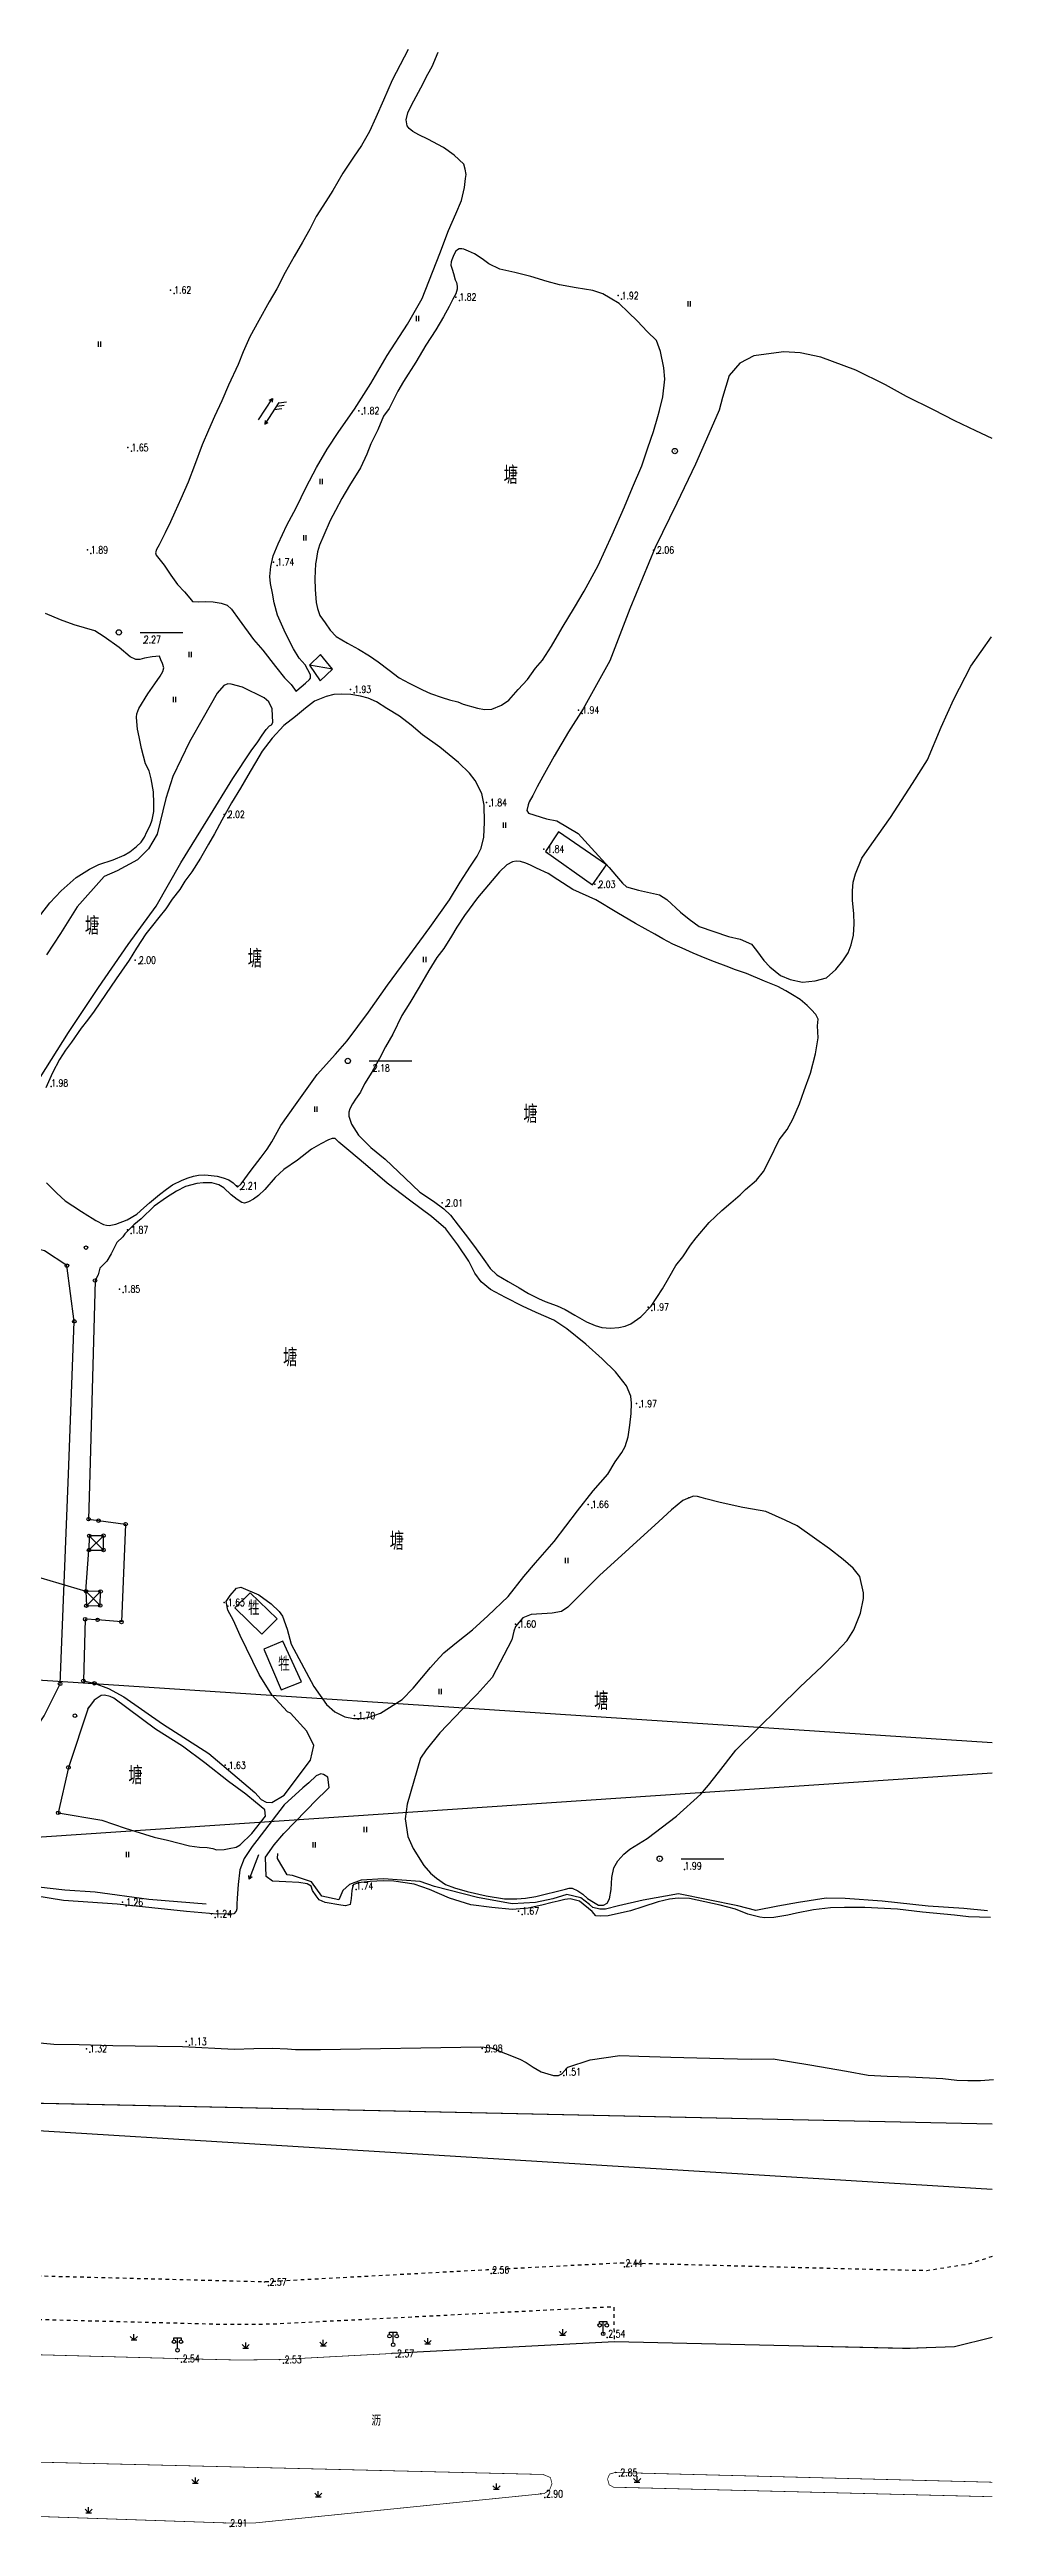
# Model space of a CAD drawing. Extents: x 500064 to 501389, y 2542464 to 2545400.
# Drawn here: x 500867.5 to 501000.2, y 2545052 to 2545400.3 of the extents above; entities that cross this region are included whole.
import ezdxf
from ezdxf.enums import TextEntityAlignment as Align

# ---------------------------------------------------------------- set-up
doc = ezdxf.new("R2010")
doc.units = 0
doc.header["$LTSCALE"] = 0.5
doc.linetypes.add('X6', pattern=[2, 1, -1])
doc.layers.get('0').update_dxf_attribs({"linetype": 'CONTINUOUS', "lineweight": 5})
doc.layers.add('地形图', color=8, linetype='CONTINUOUS')
doc.styles.add('HZ', font='romans.shx', dxfattribs={"width": 0.8, "bigfont": 'hztxt.shx'})

# ---------------------------------------------------------------- blocks, each defined once
blk = doc.blocks.new('GC200')
at = {"linetype": 'Continuous', "const_width": 0.2, "flags": 128}
blk.add_lwpolyline([(-0.1, 0, 1), (0.1, 0, 1)], format="xyb", close=True, dxfattribs=at)
blk = doc.blocks.new('gc097')
for p, q in [((-1, 2.9), (-1, 3.5)), ((-1, 3.5), (1, 3.5)), ((0, 0.5), (0, 3.5)), ((1, 3.5), (1, 2.9))]:
    blk.add_line(p, q)
for centre in [(-1, 2.4), (0, 0), (1, 2.4)]:
    blk.add_circle(centre, 0.5)
blk = doc.blocks.new('A501')
for radius in [0.00075, 0.000014]:
    blk.add_circle((0, 0), radius)
blk = doc.blocks.new('VE')
for p, q in [((-0.0004, 0.0015), (-0.0004, 0)), ((0, 0), (0, 0)), ((0.0004, 0), (0.0004, 0.0015))]:
    blk.add_line(p, q)
blk = doc.blocks.new('HM')
for p, q in [((0, 0), (0.00725, 0)), ((0.00325, 0), (0.00325, 0)), ((0.00635, 0.0005), (0.00725, 0)), ((0.00725, 0), (0.00635, -0.0005))]:
    blk.add_line(p, q)
blk = doc.blocks.new('gc124')
for p, q in [((-1, 1), (0, 0)), ((-0.8, 0), (0.8, 0)), ((0, 0), (0, 1.6)), ((0, 0), (1, 1))]:
    blk.add_line(p, q)
blk = doc.blocks.new('HN')
for p, q in [((0.00001, 0.00107), (0.00726, 0.00107)), ((0.00326, 0.00107), (0.00326, 0.00107)), ((0.00636, 0.00157), (0.00726, 0.00107)), ((0.00726, 0.00107), (0.00636, 0.00057)), ((0.00089, -0.00059), (-0.00001, -0.00109)), ((0.00724, -0.00109), (-0.00001, -0.00109)), ((-0.00001, -0.00109), (0.00089, -0.00159)), ((0.00489, -0.00107), (0.00628, -0.00269)), ((0.00611, -0.00109), (0.00751, -0.00271)), ((0.00722, -0.00111), (0.00862, -0.00273))]:
    blk.add_line(p, q)
blk = doc.blocks.new('SE')
at = {"style": 'HZ', "width": 0.8}
blk.add_text('牲', height=0.004, dxfattribs=at).set_placement((-0.00166, -0.00138))
blk = doc.blocks.new('TA')
at = {"style": 'HZ', "width": 0.8}
blk.add_text('塘', height=0.005, dxfattribs=at).set_placement((-0.00014, -0.00226), align=Align.CENTER)

msp = doc.modelspace()

# ---------------------------------------------------------------- linework, layer by layer
at = {"layer": '地形图', "linetype": 'Continuous'}
for p, q in [((500880.27, 2545318.36), (500886.27, 2545318.36)), ((500912.45, 2545258.11), (500918.45, 2545258.11)), ((500956.27, 2545145.92), (500962.27, 2545145.92)), ((500762.63, 2545113.82), (501000, 2545108.66))]:
    msp.add_line(p, q, dxfattribs=at)
for points in [[(500917.9, 2545400.32), (500915.67, 2545396.02), (500914.45, 2545393.22), (500913.36, 2545390.76), (500912.48, 2545388.78), (500911.35, 2545386.85), (500910.26, 2545385.17), (500908.74, 2545382.93), (500907.35, 2545380.48), (500906.34, 2545378.94), (500904.99, 2545376.84), (500904.1, 2545375.07), (500903.08, 2545373.26), (500901.91, 2545371.2), (500900.66, 2545368.96), (500899.49, 2545366.69), (500898.4, 2545364.83), (500896.94, 2545362.2), (500895.66, 2545359.92), (500894.73, 2545357.81), (500894.03, 2545356.03), (500892.66, 2545353.13), (500891.74, 2545350.93), (500890.7, 2545348.71), (500889.87, 2545346.79), (500888.99, 2545344.74), (500887.88, 2545341.81), (500887, 2545339.48), (500885.96, 2545337.13), (500885.15, 2545335.27), (500884.53, 2545333.9), (500883.76, 2545332.35), (500883.1, 2545331.04), (500882.92, 2545330.7), (500882.56, 2545330.01), (500882.42, 2545329.53), (500882.5, 2545329.21), (500883.65, 2545327.8), (500884.56, 2545326.43), (500885.49, 2545325.09), (500886.49, 2545324.09), (500887.22, 2545323.18), (500887.63, 2545322.71), (500888.42, 2545322.66), (500889.5, 2545322.69), (500890.52, 2545322.66), (500891.63, 2545322.47), (500892.51, 2545322.18), (500893.09, 2545321.65), (500894.17, 2545320.12), (500896.2, 2545317.35), (500897.51, 2545315.87), (500899.27, 2545313.58), (500900.55, 2545311.98), (500901.49, 2545311.03), (500902.17, 2545310.07), (500902.28, 2545310.19), (500903.48, 2545311.23), (500904.06, 2545311.73), (500904.2, 2545311.91), (500904.21, 2545312.39), (500903.44, 2545313.82), (500902.62, 2545314.76), (500901.79, 2545316.06), (500900.67, 2545318.27), (500899.57, 2545320.78), (500899.1, 2545322.52), (500898.84, 2545323.86), (500898.56, 2545325.23), (500898.48, 2545326.22), (500898.64, 2545327.64), (500898.97, 2545329.12), (500899.64, 2545330.83), (500900.89, 2545333.45), (500902.17, 2545335.87), (500903.57, 2545338.78), (500905.03, 2545341.57), (500906.52, 2545344.14), (500908.18, 2545346.63), (500910.4, 2545349.75), (500912.68, 2545353.37), (500914.95, 2545357.32), (500917.83, 2545361.7), (500919.88, 2545365.32), (500922.37, 2545371.66), (500923.6, 2545374.86), (500924.64, 2545377.2), (500925.42, 2545379.09), (500925.82, 2545380.94), (500926, 2545382.18), (500926.06, 2545382.77), (500925.95, 2545383.5), (500925.73, 2545384.22), (500924.41, 2545385.47), (500922.89, 2545386.57), (500920.67, 2545387.74), (500919.43, 2545388.32), (500918.59, 2545388.78), (500918.06, 2545389.2), (500917.77, 2545389.58), (500917.66, 2545390.42), (500917.89, 2545391.42), (500918.39, 2545392.5), (500919.69, 2545394.95), (500920.7, 2545396.86), (500921.31, 2545397.96), (500922.15, 2545399.96)], [(500999.97, 2545345.62), (500997.68, 2545346.73), (500994.73, 2545348.13), (500991.74, 2545349.67), (500987.94, 2545351.53), (500985, 2545353.19), (500980.82, 2545355.25), (500975.89, 2545357.08), (500973.01, 2545357.66), (500970.73, 2545357.81), (500968.93, 2545357.59), (500966.49, 2545357.26), (500964.53, 2545356.22), (500963.03, 2545354.48), (500962.11, 2545351.39), (500961.63, 2545349.59), (500960.49, 2545347.05), (500958.31, 2545342), (500955.66, 2545336.55), (500952.64, 2545330.28), (500949.06, 2545321.67), (500946.25, 2545314.35), (500942.5, 2545307.61), (500940.44, 2545304.36), (500938.46, 2545300.96), (500936.84, 2545298.09), (500936.05, 2545296.64), (500935.46, 2545295.43), (500934.94, 2545294.55), (500934.78, 2545294.13), (500934.62, 2545293.32), (500934.83, 2545292.94), (500937.36, 2545292.15), (500938.83, 2545291.88), (500941.8, 2545290.1), (500943.7, 2545288.03), (500946.18, 2545285.3), (500947.2, 2545284.09), (500948.02, 2545283.12), (500948.6, 2545282.58), (500950.3, 2545282.12), (500953.22, 2545281.46), (500954.29, 2545280.8), (500956.2, 2545279.02), (500957.43, 2545278.02), (500958.82, 2545277.02), (500962.94, 2545275.6), (500964.57, 2545275.21), (500966.18, 2545274.54), (500966.86, 2545273.62), (500967.88, 2545272.22), (500968.75, 2545271.34), (500970.26, 2545270.14), (500971.62, 2545269.56), (500973.36, 2545269.16), (500975.13, 2545269.35), (500976.7, 2545269.8), (500978.02, 2545270.97), (500979.01, 2545272.18), (500979.74, 2545273.32), (500980.17, 2545274.41), (500980.52, 2545275.77), (500980.61, 2545277.39), (500980.57, 2545278.77), (500980.36, 2545280.71), (500980.37, 2545282.02), (500980.44, 2545283.25), (500980.8, 2545284.42), (500981.67, 2545286.62), (500983.06, 2545288.65), (500985.71, 2545292.32), (500988.78, 2545297.1), (500990.89, 2545300.46), (500992.83, 2545305.06), (500994.62, 2545308.99), (500997, 2545313.61), (500999.91, 2545317.72)], [(500866.32, 2545278.71), (500867.59, 2545280.35), (500869.14, 2545282.03), (500871.27, 2545283.88), (500873.15, 2545285.05), (500874.45, 2545285.73), (500876.47, 2545286.39), (500878.01, 2545287.04), (500878.81, 2545287.53), (500879.73, 2545288.27), (500880.39, 2545288.85), (500880.86, 2545289.56), (500881.22, 2545290.33), (500881.65, 2545291.2), (500881.93, 2545292.01), (500882.16, 2545293.2), (500882.19, 2545294.31), (500882.14, 2545295.96), (500881.81, 2545297.79), (500881.53, 2545298.88), (500881.01, 2545299.87), (500880.45, 2545302.02), (500880.1, 2545303.68), (500879.87, 2545304.78), (500879.79, 2545305.83), (500879.77, 2545306.46), (500879.78, 2545306.91), (500880.09, 2545307.64), (500881.35, 2545309.72), (500882.33, 2545311.13), (500883.07, 2545312.19), (500883.45, 2545312.85), (500883.57, 2545313.37), (500883.4, 2545313.97), (500883.15, 2545314.51), (500882.99, 2545315), (500881.95, 2545314.93), (500880.88, 2545314.72), (500880.21, 2545314.57), (500879.65, 2545314.54), (500878.84, 2545314.94), (500877.29, 2545316.26), (500875.19, 2545317.72), (500873.9, 2545318.57), (500870.98, 2545319.42), (500869.08, 2545320.13), (500866.96, 2545321)], [(500907.31, 2545313.19), (500904.04, 2545313.76)], [(500866.22, 2545255.78), (500870.18, 2545262.09), (500874.39, 2545268.42), (500878.58, 2545274.49), (500882.53, 2545279.89), (500885.99, 2545285.96), (500889.79, 2545292.09), (500893.29, 2545297.83), (500895.85, 2545301.73), (500896.79, 2545302.98), (500897.42, 2545303.91), (500897.96, 2545304.71), (500898.45, 2545305.23), (500898.71, 2545305.37), (500898.89, 2545305.69), (500898.81, 2545307.61), (500898.33, 2545308.58), (500897.71, 2545309.14), (500894.64, 2545310.67), (500893.04, 2545311.07), (500892.6, 2545311.13), (500892, 2545310.91), (500891.09, 2545309.81), (500889.1, 2545306.35), (500887.2, 2545302.96), (500884.86, 2545298.1), (500883.87, 2545295), (500882.65, 2545289.99), (500881.45, 2545287.93), (500879.9, 2545286.37), (500877.02, 2545284.83), (500875.21, 2545284.06), (500871.4, 2545279.78), (500869.05, 2545276.04), (500867.09, 2545273.03)], [(500867.09, 2545240.95), (500868.54, 2545239.49), (500869.74, 2545238.44), (500870.82, 2545237.73), (500872.04, 2545236.94), (500872.91, 2545236.36), (500873.5, 2545236), (500874.03, 2545235.69), (500875.12, 2545235.12), (500875.51, 2545234.99), (500875.91, 2545234.98), (500876.84, 2545235.17), (500878.44, 2545235.74), (500879.78, 2545236.57), (500880.79, 2545237.47), (500881.58, 2545238.17), (500882.97, 2545239.34), (500883.94, 2545240.08), (500884.81, 2545240.69), (500886.18, 2545241.35), (500886.99, 2545241.69), (500887.78, 2545241.92), (500888.47, 2545242.06), (500889.3, 2545242.09), (500889.8, 2545242.05), (500891.09, 2545241.91), (500891.93, 2545241.67), (500892.7, 2545241.38), (500893.35, 2545240.98), (500893.95, 2545240.34), (500894.47, 2545240.83), (500895.86, 2545242.74), (500897.26, 2545244.57), (500898.12, 2545245.7), (500898.75, 2545246.75), (500900.02, 2545249.04), (500902.1, 2545251.95), (500905.14, 2545256.21), (500907.71, 2545259.04), (500909.37, 2545260.92), (500912.34, 2545264.97), (500915.02, 2545268.77), (500917.66, 2545272.33), (500920.99, 2545276.85), (500923.71, 2545280.74), (500925.25, 2545283.23), (500926.7, 2545285.48), (500927.61, 2545286.89), (500928.17, 2545288.04), (500928.56, 2545289.58), (500928.63, 2545291.69), (500928.58, 2545294.05), (500928.26, 2545295.73), (500927.35, 2545297.53), (500926.55, 2545298.59), (500924.98, 2545300.08), (500922.36, 2545302.21), (500919.93, 2545303.94), (500918.33, 2545305.3), (500916.69, 2545306.57), (500914.91, 2545307.65), (500913.47, 2545308.6), (500912.29, 2545309.1), (500911.23, 2545309.4), (500909.88, 2545309.62), (500908.61, 2545309.7), (500907.47, 2545309.61), (500906.4, 2545309.33), (500904.75, 2545308.69), (500903.51, 2545307.7), (500902.1, 2545306.53), (500900.47, 2545305.26), (500898.83, 2545303.5), (500897.39, 2545301.67), (500895.37, 2545298.26), (500894.34, 2545296.45), (500893.1, 2545294.41), (500891.76, 2545291.95), (500890.69, 2545290.03), (500889.85, 2545288.58), (500888.72, 2545286.6), (500887.52, 2545284.7), (500886.53, 2545283.4), (500885.86, 2545282.23), (500884.76, 2545280.83), (500883.88, 2545279.51), (500882.9, 2545278.29), (500881.99, 2545277.17), (500881.06, 2545275.98), (500879.73, 2545273.95), (500878.71, 2545272.29), (500877.66, 2545270.73), (500876.9, 2545269.67), (500875.4, 2545267.46), (500873.81, 2545265.09), (500872.87, 2545263.83), (500871.95, 2545262.71), (500870.62, 2545260.76), (500869.77, 2545259.61), (500868.92, 2545258.29), (500867.94, 2545256.43), (500867.01, 2545254.32)], [(500945.96, 2545200), (500946.99, 2545201.75), (500947.95, 2545203.04), (500948.42, 2545203.91), (500948.85, 2545205.27), (500949.07, 2545206.88), (500949.27, 2545208.53), (500949.31, 2545209.97), (500949.21, 2545210.97), (500948.61, 2545212.41), (500947.04, 2545214.4), (500945.2, 2545216.23), (500942.89, 2545218.29), (500940.22, 2545220.42), (500938.4, 2545221.64), (500935.93, 2545222.71), (500934, 2545223.64), (500931.62, 2545224.86), (500929.48, 2545225.98), (500928.17, 2545227.03), (500927.31, 2545228.27), (500926.43, 2545229.96), (500924.88, 2545232.25), (500923.23, 2545234.48), (500921.2, 2545236.22), (500918.11, 2545238.55), (500914.95, 2545240.92), (500911.93, 2545243.52), (500909.59, 2545245.53), (500908.19, 2545246.69), (500907.65, 2545247.18), (500907.26, 2545247.21), (500906.72, 2545247.02), (500905.66, 2545246.45), (500904.35, 2545245.72), (500902.36, 2545244.17), (500900.43, 2545242.86), (500899.24, 2545241.7), (500897.76, 2545240.01), (500896.87, 2545239.16), (500896.19, 2545238.65), (500895.48, 2545238.3), (500894.92, 2545238.11), (500894.53, 2545238.19), (500893.89, 2545238.6), (500893.05, 2545239.28), (500892.03, 2545240.24), (500891.33, 2545240.69), (500890.34, 2545240.95), (500889.13, 2545240.97), (500888.22, 2545240.88), (500886.65, 2545240.44), (500885.39, 2545239.81), (500883.97, 2545238.89), (500882.24, 2545237.68), (500880.4, 2545235.91), (500879.35, 2545235.04), (500878.57, 2545234.28), (500878.09, 2545233.79), (500877.85, 2545233.36), (500877, 2545232.57), (500876.2, 2545230.97), (500875.56, 2545229.93), (500874.6, 2545228.97), (500874.36, 2545228.01), (500873.92, 2545227.23)], [(500870.17, 2545200), (500871.01, 2545221.48), (500871.01, 2545221.48), (500869.97, 2545229.32), (500866.84, 2545231.42), (500863.05, 2545232.35), (500863.35, 2545243.57), (500862.29, 2545244.25), (500861.14, 2545244.39)], [(500873.92, 2545227.23), (500873.19, 2545200)], [(500767.99, 2545142.54), (500787.72, 2545147.11), (500799.17, 2545148.78), (500848.81, 2545152.46), (500856.72, 2545155.27), (500860.87, 2545158.14), (500864.02, 2545161.82), (500866.79, 2545166.02), (500869.01, 2545170.52), (500870.17, 2545200)], [(500873.19, 2545200), (500873.02, 2545193.67), (500874.4, 2545193.47), (500878.22, 2545192.96), (500877.63, 2545179.22), (500874.28, 2545179.51), (500872.54, 2545179.6), (500872.28, 2545170.94), (500873.82, 2545170.59), (500875.82, 2545169.87), (500877.98, 2545168.69), (500883.4, 2545164.87), (500889.89, 2545160.71), (500893.88, 2545157.33), (500896.38, 2545155.23), (500897.28, 2545154.27), (500897.99, 2545153.89), (500898.77, 2545153.85), (500900.49, 2545154.86), (500904.19, 2545159.77), (500904.68, 2545161.86), (500903.68, 2545163.84), (500901.4, 2545166.4), (500900.97, 2545166.58), (500898.76, 2545168.96), (500896.99, 2545171.82), (500894.31, 2545177.32), (500893.36, 2545179.42), (500892.57, 2545180.89), (500892.37, 2545182.07), (500892.9, 2545182.96), (500893.82, 2545183.98), (500894.4, 2545184.09), (500896.92, 2545183.02), (500898.66, 2545181.76), (500899.78, 2545180.7), (500900.26, 2545180.04), (500900.93, 2545178.2), (500901.49, 2545176.09), (500904.66, 2545170.14), (500906.43, 2545167.63), (500907.64, 2545166.56), (500909.01, 2545165.87), (500910.25, 2545165.62), (500911.37, 2545165.64), (500912.42, 2545165.85), (500914.04, 2545166.39), (500917.09, 2545168.31), (500918.64, 2545169.89), (500921.05, 2545172.8), (500921.81, 2545173.65), (500922.95, 2545174.88), (500924.7, 2545176.31), (500926.95, 2545178.09), (500929.12, 2545180.08), (500931.97, 2545182.79), (500934.19, 2545185.61), (500935.84, 2545187.55), (500938.44, 2545190.51), (500941.74, 2545194.85), (500943.92, 2545197.65), (500945.96, 2545200)], [(500945.96, 2545200), (500945.96, 2545200)], [(500875.11, 2545189.33), (500875.11, 2545191.34), (500873.11, 2545191.33), (500873.07, 2545189.33), (500875.11, 2545189.33)], [(500873.07, 2545189.33), (500875.11, 2545191.34)], [(500875.11, 2545189.33), (500873.11, 2545191.33)], [(500862.53, 2545186.53), (500872.65, 2545183.53), (500873.07, 2545189.33)], [(500872.7, 2545181.5), (500874.64, 2545181.53), (500874.7, 2545183.5), (500872.65, 2545183.53), (500872.7, 2545181.5)], [(500872.65, 2545183.53), (500874.64, 2545181.53)], [(500874.7, 2545183.5), (500872.7, 2545181.5)], [(500820.13, 2545174.07), (501000, 2545162.25)], [(500872.99, 2545167.22), (500870.18, 2545158.76), (500868.75, 2545152.37), (500874.86, 2545151.36), (500878.14, 2545150.2), (500882.25, 2545148.94), (500884.09, 2545148.51), (500887.18, 2545147.72), (500888.59, 2545147.55), (500889.67, 2545147.48), (500890.46, 2545147.34), (500890.98, 2545147.16), (500892.06, 2545147.23), (500892.76, 2545147.34), (500893.74, 2545147.55), (500894.31, 2545147.86), (500895.97, 2545149.49), (500897.87, 2545151.92), (500897.8, 2545152.81), (500896.45, 2545153.88), (500895.09, 2545155.02), (500892.68, 2545156.76), (500889.34, 2545159.39), (500886.2, 2545161.73), (500882.44, 2545164.13), (500876.55, 2545168.48), (500876.07, 2545168.75), (500875.25, 2545168.92), (500874.8, 2545168.86), (500873.79, 2545168.23), (500872.85, 2545166.96)], [(500819.74, 2545145.86), (501000, 2545158.01)], [(500999.74, 2545137.64), (500996.68, 2545137.75), (500994.68, 2545138), (500990.18, 2545138.42), (500986.68, 2545138.82), (500982.11, 2545139.06), (500979.25, 2545139.08), (500977.29, 2545139.02), (500974.88, 2545138.74), (500972.49, 2545138.27), (500971.26, 2545138.01), (500969.29, 2545137.64), (500968.03, 2545137.61), (500967.36, 2545137.71), (500965.65, 2545138.15), (500963.94, 2545138.82), (500961.78, 2545139.41), (500957.47, 2545140.31), (500955.88, 2545140.36), (500954.64, 2545140.22), (500953.07, 2545139.85), (500950.92, 2545139.18), (500949.16, 2545138.59), (500946.04, 2545137.91), (500945.02, 2545137.84), (500944.29, 2545137.89), (500943.78, 2545138.49), (500941.99, 2545139.96), (500940.68, 2545140.29), (500939.93, 2545140.17), (500939, 2545139.97), (500938.14, 2545139.76), (500936.72, 2545139.4), (500934.78, 2545138.98), (500932.56, 2545138.79), (500929.68, 2545139.05), (500926.73, 2545139.42), (500923.73, 2545140.4), (500920.93, 2545141.6), (500918.77, 2545142.35), (500915.9, 2545142.76), (500914.47, 2545142.8), (500912.57, 2545142.71), (500910.89, 2545142.54), (500910.18, 2545142.24), (500910.01, 2545141.47), (500909.89, 2545140.34), (500909.76, 2545139.5), (500909.13, 2545139.32), (500908.45, 2545139.38), (500906.24, 2545139.78), (500905.43, 2545140.15), (500905, 2545140.69), (500904.49, 2545141.44), (500904.3, 2545142.08), (500903.73, 2545142.38), (500902.58, 2545142.57), (500900.73, 2545142.66), (500898.85, 2545142.78), (500897.97, 2545143.44), (500897.88, 2545146.15), (500899.08, 2545147.88), (500900.43, 2545149.49), (500905.12, 2545154.28), (500906.34, 2545155.47), (500906.81, 2545155.95), (500906.63, 2545157.38), (500906.04, 2545157.78), (500905.65, 2545157.88), (500905, 2545157.6), (500903.97, 2545156.6), (500903.14, 2545155.9), (500900.51, 2545153.52), (500896.65, 2545148.5), (500896, 2545147.65), (500894.86, 2545145.94), (500894.28, 2545144.36), (500894.05, 2545142.3), (500893.91, 2545140.37), (500893.84, 2545139.55), (500893.83, 2545138.87), (500893.75, 2545138.53), (500893.42, 2545138.19), (500891.09, 2545138.14), (500886.79, 2545138.51), (500877.04, 2545139.55), (500869.49, 2545140.05), (500865.46, 2545140.7)], [(500889.54, 2545139.51), (500881.5, 2545140.17), (500873.94, 2545141.22), (500869.66, 2545141.52), (500857.32, 2545142.91), (500851.77, 2545143.61), (500842.39, 2545145.03), (500834.75, 2545144.86), (500830.47, 2545144.66), (500825.48, 2545142.14), (500821.7, 2545139.68), (500812.73, 2545139.75), (500808.73, 2545140.33), (500806.68, 2545141.74), (500803.15, 2545145.14), (500800.98, 2545146.26), (500798.11, 2545146.21)], [(500999.35, 2545138.6), (500995.99, 2545138.92), (500990.98, 2545139.24), (500984.52, 2545139.96), (500979.31, 2545140.31), (500976.68, 2545140.37), (500972.77, 2545139.77), (500969.86, 2545139.24), (500966.77, 2545138.62), (500964.26, 2545139.3), (500955.89, 2545140.99), (500950.93, 2545140.09), (500947.46, 2545139.29), (500945.66, 2545138.83), (500944.86, 2545138.82), (500943.89, 2545139.05), (500943.39, 2545139.48), (500942.21, 2545140.42), (500940.2, 2545140.9), (500938.23, 2545140.26), (500935.82, 2545139.78), (500932.56, 2545139.58), (500927.68, 2545140.45), (500921.64, 2545142.01), (500919.61, 2545142.7), (500914.46, 2545143.09), (500911.34, 2545142.92), (500909.67, 2545142.32), (500908.74, 2545141.44), (500908.2, 2545140.13), (500905.81, 2545140.68), (500904.36, 2545142.69), (500901.69, 2545143.58), (500900.9, 2545143.65), (500899.58, 2545145.94), (500899.62, 2545146.68)], [(500865.68, 2545120.07), (500868.14, 2545119.86), (500871.71, 2545119.78), (500876.43, 2545119.68), (500882.68, 2545119.58), (500886.19, 2545119.52), (500893.48, 2545119.13), (500896.25, 2545119.22), (500898.88, 2545119.29), (500900.95, 2545119.18), (500902.1, 2545119.1), (500903.69, 2545119.08), (500905.6, 2545119.1), (500928.13, 2545119.46)], [(500928.13, 2545119.46), (500929.61, 2545119.33), (500933.63, 2545117.73), (500934.49, 2545117.28), (500935.48, 2545116.61), (500936.6, 2545115.98), (500937.55, 2545115.67), (500938.35, 2545115.42), (500939.05, 2545115.43), (500939.5, 2545115.66), (500940.38, 2545116.61), (500943.49, 2545117.66), (500947.69, 2545118.25), (500950.34, 2545118.16), (500954.85, 2545118), (500960.31, 2545117.86), (500966.19, 2545117.76), (500969.21, 2545117.77), (500974.39, 2545116.96), (500979.54, 2545116.03), (500982.57, 2545115.47), (500985.23, 2545115.37), (500988.32, 2545115.26), (500993.04, 2545115.02), (500995.04, 2545114.78), (500996.58, 2545114.74), (500998.34, 2545114.73), (501000.17, 2545114.86)], [(500750, 2545114.39), (500760.72, 2545114.17), (501000, 2545099.44)]]:
    msp.add_lwpolyline(points, dxfattribs=at)
for points in [[(500915.26, 2545349.87), (500914.47, 2545348.79), (500913.64, 2545346.85), (500912.67, 2545344.9), (500912.11, 2545343.44), (500911.21, 2545341.52), (500909.67, 2545339), (500908.61, 2545337.19), (500907.69, 2545335.52), (500906.94, 2545334.12), (500906.05, 2545332.03), (500905.48, 2545330.62), (500905.17, 2545329.69), (500904.98, 2545328.47), (500904.9, 2545328.01), (500904.82, 2545325.92), (500904.86, 2545324.41), (500905, 2545322.59), (500905.19, 2545321.71), (500905.51, 2545320.75), (500906.25, 2545319.72), (500906.97, 2545318.68), (500907.82, 2545317.78), (500909.39, 2545316.86), (500910.96, 2545315.99), (500912.5, 2545315.06), (500913.7, 2545314.21), (500915.26, 2545313.03), (500916.67, 2545311.99), (500918.06, 2545311.22), (500919.95, 2545310.28), (500921.04, 2545309.77), (500922.69, 2545309.19), (500923.73, 2545308.89), (500924.89, 2545308.58), (500925.64, 2545308.28), (500927.68, 2545307.69), (500928.67, 2545307.53), (500929.66, 2545307.58), (500931.05, 2545308.13), (500932.09, 2545308.82), (500933.39, 2545310.32), (500934.68, 2545311.75), (500935.81, 2545313.35), (500936.82, 2545314.48), (500938.05, 2545316.43), (500939.57, 2545319.02), (500941.32, 2545321.85), (500942.67, 2545324.14), (500944.6, 2545327.77), (500946.61, 2545332.08), (500948.32, 2545336), (500949.44, 2545338.76), (500950.76, 2545341.8), (500951.58, 2545344.32), (500952.39, 2545346.63), (500952.99, 2545348.7), (500953.25, 2545349.55), (500953.69, 2545351.48), (500953.99, 2545353.95), (500953.85, 2545355.58), (500953.36, 2545357.84), (500952.8, 2545359.43), (500951.51, 2545360.69), (500950.15, 2545362.12), (500948.82, 2545363.4), (500947.59, 2545364.59), (500946.32, 2545365.36), (500945.29, 2545365.98), (500943.89, 2545366.44), (500941.55, 2545366.83), (500939.21, 2545367.25), (500937.46, 2545367.71), (500935.15, 2545368.41), (500932.89, 2545368.96), (500930.79, 2545369.44), (500929.26, 2545370.21), (500928.33, 2545370.9), (500927.26, 2545371.6), (500926.41, 2545371.96), (500925.74, 2545372.26), (500925.48, 2545372.32), (500925.08, 2545372.29), (500924.87, 2545372.17), (500924.64, 2545371.95), (500924.45, 2545371.64), (500924.27, 2545371.2), (500924.05, 2545370.73), (500923.96, 2545370.48), (500923.94, 2545369.98), (500924.09, 2545369.42), (500924.3, 2545368.81), (500924.54, 2545367.92), (500924.7, 2545367.58), (500924.8, 2545367.04), (500924.83, 2545366.65), (500924.6, 2545365.98), (500924.21, 2545365.21), (500923.68, 2545364.17), (500922.9, 2545362.73), (500921.83, 2545360.91), (500920.41, 2545358.77), (500918.99, 2545356.37), (500917.29, 2545353.63), (500916.49, 2545352.3)], [(500905.6, 2545315.25), (500904.04, 2545313.76), (500905.56, 2545311.56), (500907.31, 2545313.19)], [(500945.78, 2545285.68), (500939.05, 2545290.3), (500937.21, 2545287.54), (500943.81, 2545282.88)], [(500949.89, 2545277.43), (500947.23, 2545278.98), (500944.29, 2545280.77), (500941.07, 2545282.19), (500938.94, 2545283.59), (500937.59, 2545284.46), (500935.95, 2545285.21), (500935.13, 2545285.64), (500934.46, 2545285.93), (500933.71, 2545286.13), (500933.08, 2545286.2), (500932.57, 2545286.09), (500931.79, 2545285.66), (500930.75, 2545284.69), (500929.71, 2545283.47), (500927.67, 2545281.02), (500925.82, 2545278.56), (500924.75, 2545276.93), (500924.02, 2545275.64), (500922.92, 2545273.91), (500921.96, 2545272.64), (500920.84, 2545270.8), (500919.49, 2545268.47), (500918.15, 2545266.26), (500917.05, 2545264.5), (500915.77, 2545261.86), (500914.75, 2545260.09), (500913.89, 2545258.47), (500912.8, 2545256.51), (500911.78, 2545254.9), (500911.22, 2545253.72), (500910.52, 2545252.72), (500910.09, 2545252.08), (500909.73, 2545251.36), (500909.59, 2545250.89), (500909.58, 2545250.32), (500909.96, 2545249.2), (500910.93, 2545247.69), (500912.69, 2545245.94), (500914.67, 2545244.31), (500917.49, 2545241.61), (500919.54, 2545239.64), (500921.5, 2545238.39), (500922.94, 2545237.32), (500923.88, 2545236.4), (500924.94, 2545235.02), (500925.95, 2545233.74), (500927.09, 2545232.21), (500928.1, 2545230.82), (500928.77, 2545229.86), (500929.45, 2545228.93), (500930.4, 2545228.02), (500931.97, 2545227.09), (500933.52, 2545226.19), (500934.83, 2545225.41), (500936.26, 2545224.71), (500937.16, 2545224.26), (500938.87, 2545223.65), (500939.97, 2545223.17), (500941.35, 2545222.35), (500942.98, 2545221.41), (500944.21, 2545220.91), (500945.12, 2545220.63), (500946.35, 2545220.52), (500947.55, 2545220.64), (500948.41, 2545220.82), (500949.2, 2545221.15), (500950.63, 2545222.12), (500952.08, 2545223.64), (500953.68, 2545226.07), (500954.57, 2545227.6), (500955.53, 2545229.32), (500956.51, 2545230.56), (500957.61, 2545232.18), (500958.39, 2545233.24), (500960.23, 2545235.39), (500962.02, 2545237.08), (500963.25, 2545238.14), (500964.56, 2545239.3), (500965.35, 2545240.01), (500966.86, 2545241.34), (500967.85, 2545242.58), (500968.71, 2545244.21), (500970.06, 2545246.99), (500971.18, 2545248.45), (500972, 2545249.94), (500972.92, 2545252.09), (500973.58, 2545253.93), (500974.46, 2545256.39), (500975.17, 2545259.11), (500975.52, 2545261.34), (500975.46, 2545263.05), (500975.53, 2545263.98), (500975.21, 2545264.63), (500974.55, 2545265.36), (500974, 2545265.88), (500973.02, 2545266.74), (500971.95, 2545267.4), (500970.99, 2545267.94), (500969.88, 2545268.59), (500968, 2545269.34), (500965.45, 2545270.41), (500963.93, 2545270.93), (500962.6, 2545271.43), (500960.96, 2545272.04), (500959.67, 2545272.55), (500957.97, 2545273.26), (500956.43, 2545273.96), (500955.11, 2545274.54), (500953.73, 2545275.29), (500952.57, 2545275.93)], [(500957.19, 2545196.56), (500956.54, 2545196.28), (500954.94, 2545194.98), (500953.16, 2545193.35), (500948.96, 2545189.53), (500944.81, 2545185.76), (500940.34, 2545181.31), (500939.49, 2545180.68), (500938.18, 2545180.45), (500937.44, 2545180.42), (500935.23, 2545180.28), (500934.04, 2545179.79), (500933.01, 2545178.59), (500932.77, 2545177.92), (500932.47, 2545176.7), (500929.71, 2545171.41), (500927.6, 2545169.06), (500925.51, 2545166.9), (500922.39, 2545163.61), (500920.45, 2545161.23), (500919.66, 2545160.04), (500917.77, 2545153.59), (500917.52, 2545151.55), (500917.86, 2545149.03), (500918.64, 2545147.36), (500920.13, 2545144.99), (500921.06, 2545143.88), (500921.89, 2545143.17), (500923.19, 2545142.31), (500924.43, 2545141.83), (500926.21, 2545141.3), (500928.89, 2545140.72), (500931.46, 2545140.27), (500933.2, 2545140.29), (500934.42, 2545140.4), (500935.88, 2545140.63), (500940.04, 2545141.66), (500940.53, 2545141.78), (500940.99, 2545141.8), (500941.78, 2545141.39), (500942.45, 2545140.93), (500943.12, 2545140.34), (500943.98, 2545139.82), (500944.69, 2545139.41), (500944.69, 2545139.41), (500945.36, 2545139.4), (500945.87, 2545139.69), (500946.23, 2545140.3), (500946.43, 2545141.6), (500946.55, 2545143.27), (500946.84, 2545144.65), (500947.4, 2545145.64), (500948.25, 2545146.56), (500949.09, 2545147.25), (500951.53, 2545148.79), (500955.64, 2545151.89), (500959.07, 2545155.02), (500960.12, 2545156.26), (500961.52, 2545158.06), (500963.95, 2545161.18), (500972.99, 2545170.1), (500976.05, 2545172.95), (500978.04, 2545174.92), (500979.61, 2545176.63), (500980.53, 2545178.09), (500981.5, 2545180.45), (500981.89, 2545182.51), (500981.93, 2545183.29), (500981.41, 2545185.61), (500980.44, 2545186.77), (500979.03, 2545188.02), (500977.11, 2545189.49), (500975.02, 2545191), (500972.58, 2545192.71), (500970.91, 2545193.54), (500968.17, 2545194.76), (500966.32, 2545195.08), (500964.95, 2545195.32), (500961.77, 2545196.02), (500959.75, 2545196.55), (500959.08, 2545196.72), (500958.56, 2545196.85), (500958.01, 2545196.92)], [(500895.71, 2545183.32), (500893.55, 2545181.2), (500897.35, 2545177.51), (500899.51, 2545179.67)], [(500900.32, 2545176.53), (500897.63, 2545175.38), (500900.09, 2545169.66), (500902.94, 2545170.8)]]:
    msp.add_lwpolyline(points, close=True, dxfattribs=at)
at = {"layer": '地形图', "linetype": 'Continuous', "flags": 128}
msp.add_lwpolyline([(500760.63, 2545113.86), (501000, 2545108.66)], dxfattribs=at)
at = {"layer": '地形图', "linetype": 'X6', "flags": 128}
for points in [[(501000, 2545089.99), (500996.67, 2545088.92), (500990.83, 2545087.99), (500984.84, 2545088.11), (500947.73, 2545089.06), (500929, 2545088.1), (500897.72, 2545086.41), (500750, 2545090.2)], [(500750, 2545084.17), (500892.77, 2545080.45), (500898.79, 2545080.51), (500946.81, 2545082.95), (500946.87, 2545078.03)]]:
    msp.add_lwpolyline(points, dxfattribs=at)
at = {"layer": '地形图', "linetype": 'Continuous', "const_width": 0.1, "flags": 128}
for points in [[(500750, 2545079.2), (500760.82, 2545078.95), (500854.79, 2545076.48), (500885.51, 2545075.64), (500894.03, 2545075.43), (500899.83, 2545075.5), (500915.63, 2545076.35), (500946.87, 2545078.03), (500969.3, 2545077.48), (500988.07, 2545077.04), (500994.7, 2545077.31), (501000, 2545078.6)], [(500856.69, 2545061.3), (500936.88, 2545059.34), (500937.92, 2545058.91), (500938.13, 2545058.04), (500937.78, 2545057.11), (500937.01, 2545056.65), (500896.23, 2545052.51), (500892.2, 2545052.53), (500856.77, 2545053.75)], [(501000, 2545056.21), (500946.8, 2545057.55), (500946.17, 2545057.88), (500945.94, 2545058.7), (500946.23, 2545059.39), (500947.02, 2545059.62), (501000, 2545058.25)]]:
    msp.add_lwpolyline(points, dxfattribs=at)
at = {"layer": '地形图', "linetype": 'Continuous', "elevation": 2.49, "flags": 128}
msp.add_lwpolyline([(501000, 2545078.6), (500994.7, 2545077.31), (500988.07, 2545077.04), (500969.3, 2545077.48), (500946.9, 2545078), (500915.63, 2545076.35)], dxfattribs=at)
at = {"layer": '地形图'}
for centre in [(500869.97, 2545229.32), (500872.66, 2545231.85), (500873.92, 2545227.23), (500871.01, 2545221.48), (500873.02, 2545193.67), (500873.11, 2545191.33), (500874.4, 2545193.47), (500875.11, 2545191.34), (500878.22, 2545192.96), (500873.07, 2545189.33), (500875.11, 2545189.33), (500872.65, 2545183.53), (500872.7, 2545181.5), (500874.64, 2545181.53), (500874.7, 2545183.5), (500872.54, 2545179.6), (500874.28, 2545179.51), (500877.63, 2545179.22), (500869.01, 2545170.52), (500872.28, 2545170.94), (500873.82, 2545170.59), (500871.09, 2545166.03), (500870.18, 2545158.76), (500868.75, 2545152.37)]:
    msp.add_circle(centre, 0.25, dxfattribs=at)
at = {"layer": '地形图', "linetype": 'Continuous'}
for p in [(500884.54, 2545366.51, 1.62), (500924.62, 2545365.52, 1.82), (500947.42, 2545365.73, 1.92), (500910.98, 2545349.53, 1.82), (500878.54, 2545344.36, 1.65), (500872.85, 2545329.97, 1.89), (500899.02, 2545328.26, 1.74), (500952.39, 2545329.94, 2.06), (500909.82, 2545310.35, 1.93), (500941.88, 2545307.44, 1.94), (500892.07, 2545292.77, 2.02), (500928.91, 2545294.44, 1.84), (500936.97, 2545287.89, 1.84), (500944.16, 2545282.95, 2.03), (500879.58, 2545272.28, 2), (500893.86, 2545240.54, 2.21), (500922.72, 2545238.14, 2.01), (500878.49, 2545234.36, 1.87), (500877.37, 2545226.03, 1.85), (500951.67, 2545223.5, 1.97), (500949.99, 2545209.92, 1.97), (500943.21, 2545195.75, 1.66), (500957.35, 2545196.69, 1.59), (500892.08, 2545181.96, 1.63), (500933, 2545178.92, 1.6), (500910.39, 2545166.05, 1.7), (500892.2, 2545159.07, 1.63), (500877.78, 2545139.81, 1.26), (500910.13, 2545142.09, 1.74), (500890.28, 2545138.18, 1.24), (500933.42, 2545138.56, 12.67), (500872.71, 2545119.2, 1.32), (500886.71, 2545120.22, 1.13), (500928.3, 2545119.24, 0.98), (500939.31, 2545115.96, 1.51)]:
    msp.add_point(p, dxfattribs=at)
at = {"layer": '地形图'}
for p in [(500885.04, 2545366.01, 1.62), (500925.12, 2545365.02, 1.82), (500947.92, 2545365.23, 1.92), (500911.48, 2545349.03, 1.82), (500879.04, 2545343.86, 1.65), (500873.35, 2545329.47, 1.89), (500899.52, 2545327.76, 1.74), (500952.89, 2545329.44, 2.06), (500880.77, 2545316.86, 2.27), (500910.32, 2545309.85, 1.93), (500942.38, 2545306.94, 1.94), (500892.57, 2545292.27, 2.02), (500929.41, 2545293.94, 1.84), (500937.47, 2545287.39, 1.84), (500944.66, 2545282.45, 2.03), (500880.08, 2545271.78, 2), (500867.75, 2545254.51, 1.98), (500912.95, 2545256.61, 2.18), (500894.36, 2545240.04, 2.21), (500923.22, 2545237.64, 2.01), (500878.99, 2545233.86, 1.87), (500877.87, 2545225.53, 1.85), (500952.17, 2545223, 1.97), (500950.49, 2545209.42, 1.97), (500943.71, 2545195.25, 1.66), (500892.58, 2545181.46, 1.63), (500933.5, 2545178.42, 1.6), (500910.89, 2545165.55, 1.7), (500892.7, 2545158.57, 1.63), (500956.77, 2545144.42, 1.99), (500878.28, 2545139.31, 1.26), (500910.63, 2545141.59, 1.74), (500890.78, 2545137.68, 1.24), (500933.92, 2545138.06, 1.67), (500873.21, 2545118.7, 1.32), (500887.21, 2545119.72, 1.13), (500928.8, 2545118.74, 0.98), (500939.81, 2545115.46, 1.51), (500929.6, 2545087.6, 2.56), (500948.31, 2545088.56, 2.44), (500898.31, 2545085.91, 2.57), (500945.9, 2545078.62, 2.54), (500886.08, 2545075.14, 2.54), (500900.42, 2545075, 2.53), (500916.23, 2545075.85, 2.57), (500947.61, 2545059.12, 2.85), (500937.15, 2545056.12, 2.9), (500892.91, 2545052.03, 2.91)]:
    msp.add_point(p, dxfattribs=at)

# ---------------------------------------------------------------- block references
at = {"layer": '地形图', "linetype": 'Continuous'}
for name, p, xscale, yscale, zscale in [('VE', (500919.23, 2545362.12), 500, 500, 500), ('VE', (500957.42, 2545364.17), 500, 500, 500), ('VE', (500874.54, 2545358.53), 500, 500, 500), ('A501', (500955.4, 2545343.87), 500, 500, 500), ('TA', (500932.41, 2545340.36), 500, 500, 500), ('VE', (500905.7, 2545339.2), 500, 500, 500), ('VE', (500903.41, 2545331.27), 500, 500, 500), ('A501', (500877.27, 2545318.36), 500, 500, 500), ('VE', (500887.28, 2545314.89), 500, 500, 500), ('VE', (500885.09, 2545308.57), 500, 500, 500), ('VE', (500931.46, 2545290.9), 500, 500, 500), ('TA', (500873.57, 2545276.97), 500, 500, 500), ('TA', (500896.46, 2545272.37), 500, 500, 500), ('VE', (500920.24, 2545271.98), 500, 500, 500), ('A501', (500909.45, 2545258.11), 500, 500, 500), ('VE', (500904.94, 2545250.94), 500, 500, 500), ('TA', (500935.18, 2545250.51), 500, 500, 500), ('TA', (500901.42, 2545216.28), 500, 500, 500), ('TA', (500916.4, 2545190.46), 500, 500, 500), ('VE', (500940.2, 2545187.48), 500, 500, 500), ('SE', (500896.26, 2545180.87), 500, 500, 500), ('SE', (500900.5, 2545173.02), 500, 500, 500), ('VE', (500922.42, 2545169.05), 500, 500, 500), ('TA', (500945.14, 2545167.98), 500, 500, 500), ('TA', (500879.68, 2545157.52), 500, 500, 500), ('VE', (500911.91, 2545149.66), 500, 500, 500), ('VE', (500878.48, 2545146.12), 500, 500, 500), ('VE', (500904.72, 2545147.51), 500, 500, 500), ('A501', (500953.27, 2545145.92), 500, 500, 500), ('gc124', (500939.65, 2545078.95), 0.5, 0.5, 0.5), ('gc097', (500945.33, 2545079.12, 2.54), 0.5, 0.5, 0.5), ('gc124', (500879.38, 2545078.26), 0.5, 0.5, 0.5), ('gc097', (500885.51, 2545076.81, 2.43), 0.5, 0.5, 0.5), ('gc124', (500895.1, 2545077.1), 0.5, 0.5, 0.5), ('gc124', (500905.99, 2545077.45), 0.5, 0.5, 0.5), ('gc097', (500915.81, 2545077.58, 2.4), 0.5, 0.5, 0.5), ('gc124', (500920.67, 2545077.7), 0.5, 0.5, 0.5), ('gc124', (500888.02, 2545058.13), 0.5, 0.5, 0.5), ('gc124', (500950.1, 2545058.28), 0.5, 0.5, 0.5), ('gc124', (500905.29, 2545056.2), 0.5, 0.5, 0.5), ('gc124', (500930.33, 2545057.26), 0.5, 0.5, 0.5), ('gc124', (500873.02, 2545053.96), 0.5, 0.5, 0.5)]:
    msp.add_blockref(name, p, dxfattribs=dict(at, xscale=xscale, yscale=yscale, zscale=zscale))
at = {"layer": '地形图', "linetype": 'Continuous', "yscale": 500, "zscale": 500}
for name, p, xscale, rotation in [('HN', (500897.32, 2545347.94), 500.0000000001717, 56.78567978398125), ('HM', (500896.87, 2545146.45), 499.9999999998364, 249.4785515680234)]:
    msp.add_blockref(name, p, dxfattribs=dict(at, xscale=xscale, rotation=rotation))
at = {"layer": '地形图', "linetype": 'Continuous', "xscale": 0.5, "yscale": 0.5}
for p in [(500897.72, 2545086.41, 2.57), (500929, 2545088.1, 2.56), (500947.73, 2545089.06, 2.44), (500915.63, 2545076.35, 2.57), (500945.33, 2545079.12, 2.54), (500885.51, 2545075.64, 2.54), (500899.83, 2545075.5, 2.53), (500947.02, 2545059.62, 2.85), (500936.56, 2545056.62, 2.9), (500892.2, 2545052.53, 2.91)]:
    msp.add_blockref('GC200', p, dxfattribs=at)

# ---------------------------------------------------------------- texts
at = {"layer": '地形图', "linetype": 'Continuous', "style": 'HZ', "width": 0.8}
for s, p in [('1.62', (500885.04, 2545366.01)), ('1.82', (500925.12, 2545365.02)), ('1.92', (500947.92, 2545365.23)), ('1.82', (500911.48, 2545349.03)), ('1.65', (500879.04, 2545343.86)), ('1.89', (500873.35, 2545329.47)), ('2.06', (500952.89, 2545329.44)), ('1.74', (500899.52, 2545327.76)), ('2.27', (500880.77, 2545316.86)), ('1.93', (500910.32, 2545309.85)), ('1.94', (500942.38, 2545306.94)), ('2.02', (500892.57, 2545292.27)), ('1.84', (500929.41, 2545293.94)), ('1.84', (500937.47, 2545287.39)), ('2.03', (500944.66, 2545282.45)), ('2.00', (500880.08, 2545271.78)), ('2.18', (500912.95, 2545256.61)), ('1.98', (500867.75, 2545254.51)), ('2.21', (500894.36, 2545240.04)), ('2.01', (500923.22, 2545237.64)), ('1.87', (500878.99, 2545233.86)), ('1.85', (500877.87, 2545225.53)), ('1.97', (500952.17, 2545223)), ('1.97', (500950.49, 2545209.42)), ('1.66', (500943.71, 2545195.25)), ('1.63', (500892.58, 2545181.46)), ('1.60', (500933.5, 2545178.42)), ('1.70', (500910.89, 2545165.55)), ('1.63', (500892.7, 2545158.57)), ('1.74', (500910.63, 2545141.59)), ('1.99', (500956.77, 2545144.42)), ('1.26', (500878.28, 2545139.31)), ('1.24', (500890.78, 2545137.68)), ('1.67', (500933.92, 2545138.06)), ('1.32', (500873.21, 2545118.7)), ('1.13', (500887.21, 2545119.72)), ('0.98', (500928.8, 2545118.74)), ('1.51', (500939.81, 2545115.46))]:
    msp.add_text(s, height=1, dxfattribs=at).set_placement(p)
for s, height, p in [('2.57', 1, (500899.64, 2545086.41)), ('2.56', 1, (500930.93, 2545088.1)), ('2.44', 1, (500949.66, 2545089.06)), ('2.54', 1, (500947.25, 2545079.12)), ('2.54', 1, (500887.44, 2545075.64)), ('2.53', 1, (500901.76, 2545075.5)), ('2.57', 1, (500917.56, 2545076.35)), ('沥', 1.5, (500913.44, 2545066.99)), ('2.85', 1, (500948.94, 2545059.62)), ('2.90', 1, (500938.49, 2545056.62)), ('2.91', 1, (500894.13, 2545052.53))]:
    msp.add_text(s, height=height, dxfattribs=at).set_placement(p, align=Align.MIDDLE)

doc.saveas('drawing.dxf')
